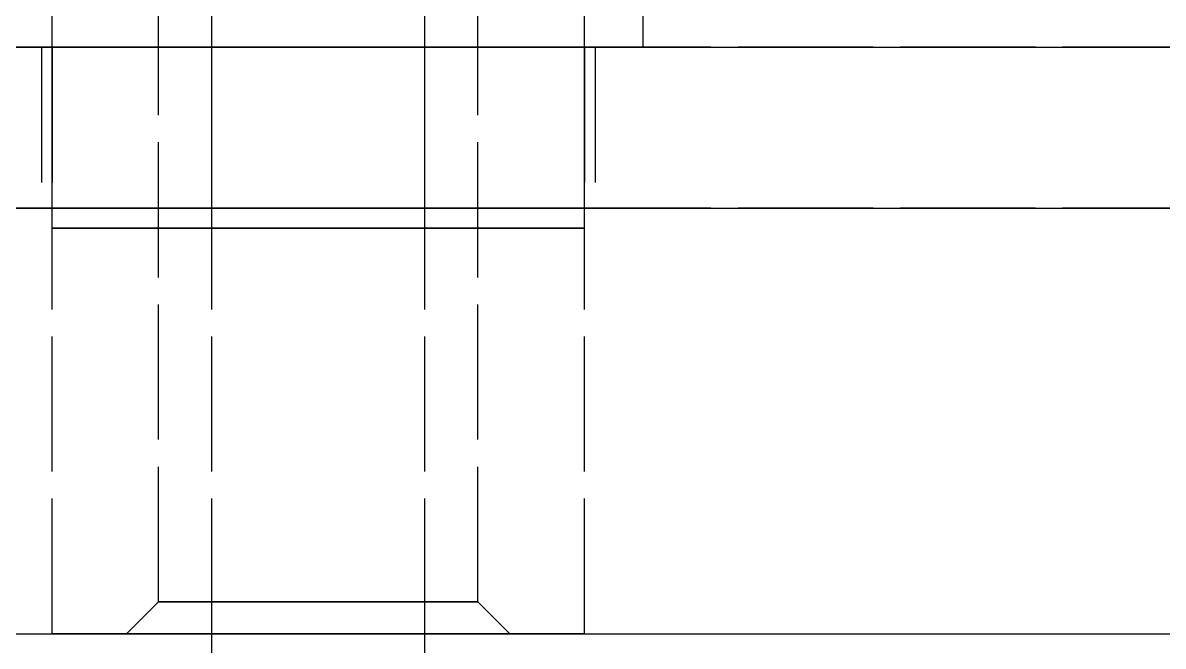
# Model space of a CAD drawing. Header units: millimetres. Extents: x -13 to 276, y -50 to 157.
# Drawn here: x 22.48 to 33.18, y 93.38 to 99.24 of the extents above; entities that cross this region are included whole.
import ezdxf

# ---------------------------------------------------------------- set-up
doc = ezdxf.new("R2010")
doc.units = ezdxf.units.MM
doc.linetypes.add('DASHED', pattern=[1.524, 1.27, -0.254])
doc.layers.add('HIDDEN', color=8, linetype='DASHED')
doc.layers.add('VISIBLE', color=7, linetype='CONTINUOUS')

msp = doc.modelspace()

# ---------------------------------------------------------------- linework, layer by layer
at = {"layer": 'HIDDEN'}
for points in [[(23.75, 93.8), (23.75, 150.51)], [(26.75, 93.8), (26.75, 150.51)], [(24.25, 93.5), (24.25, 103.81)], [(26.25, 93.5), (26.25, 103.81)], [(24.25, 97.31), (24.25, 99.61)], [(26.25, 97.31), (26.25, 99.61)], [(48.75, 99.01), (1.75, 99.01)], [(28.3, 99.01), (28.20317, 99.01), (28.10635, 99.01), (28.00952, 99.01), (27.9127, 99.01), (27.81587, 99.01), (27.71905, 99.01), (27.62222, 99.01), (27.5254, 99.01), (27.42857, 99.01), (27.33175, 99.01), (27.23492, 99.01), (27.1381, 99.01), (27.04127, 99.01), (26.94444, 99.01), (26.84762, 99.01), (26.75079, 99.01), (26.65397, 99.01), (26.55714, 99.01), (26.46032, 99.01), (26.36349, 99.01), (26.26667, 99.01), (26.16984, 99.01), (26.07302, 99.01), (25.97619, 99.01), (25.87937, 99.01), (25.78254, 99.01), (25.68571, 99.01), (25.58889, 99.01), (25.49206, 99.01), (25.39524, 99.01), (25.29841, 99.01), (25.20159, 99.01), (25.10476, 99.01), (25.00794, 99.01), (24.91111, 99.01), (24.81429, 99.01), (24.71746, 99.01), (24.62063, 99.01), (24.52381, 99.01), (24.42698, 99.01), (24.33016, 99.01), (24.23333, 99.01), (24.13651, 99.01), (24.03968, 99.01), (23.94286, 99.01), (23.84603, 99.01), (23.74921, 99.01), (23.65238, 99.01), (23.55556, 99.01), (23.45873, 99.01), (23.3619, 99.01), (23.26508, 99.01), (23.16825, 99.01), (23.07143, 99.01), (22.9746, 99.01), (22.87778, 99.01), (22.78095, 99.01), (22.68413, 99.01), (22.5873, 99.01), (22.49048, 99.01), (22.39365, 99.01)], [(22.39365, 99.01), (22.49048, 99.01), (22.5873, 99.01), (22.68413, 99.01), (22.78095, 99.01), (22.87778, 99.01), (22.9746, 99.01), (23.07143, 99.01), (23.16825, 99.01), (23.26508, 99.01), (23.3619, 99.01), (23.45873, 99.01), (23.55556, 99.01), (23.65238, 99.01), (23.74921, 99.01), (23.84603, 99.01), (23.94286, 99.01), (24.03968, 99.01), (24.13651, 99.01), (24.23333, 99.01), (24.33016, 99.01), (24.42698, 99.01), (24.52381, 99.01), (24.62063, 99.01), (24.71746, 99.01), (24.81429, 99.01), (24.91111, 99.01), (25.00794, 99.01), (25.10476, 99.01), (25.20159, 99.01), (25.29841, 99.01), (25.39524, 99.01), (25.49206, 99.01), (25.58889, 99.01), (25.68571, 99.01), (25.78254, 99.01), (25.87937, 99.01), (25.97619, 99.01), (26.07302, 99.01), (26.16984, 99.01), (26.26667, 99.01), (26.36349, 99.01), (26.46032, 99.01), (26.55714, 99.01), (26.65397, 99.01), (26.75079, 99.01), (26.84762, 99.01), (26.94444, 99.01), (27.04127, 99.01), (27.1381, 99.01), (27.23492, 99.01), (27.33175, 99.01), (27.42857, 99.01), (27.5254, 99.01), (27.62222, 99.01), (27.71905, 99.01), (27.81587, 99.01), (27.9127, 99.01), (28.00952, 99.01), (28.10635, 99.01), (28.20317, 99.01), (28.3, 99.01)], [(25.25, 99.01), (25.20873, 99.01), (25.16746, 99.01), (25.12619, 99.01), (25.08492, 99.01), (25.04365, 99.01), (25.00238, 99.01), (24.96111, 99.01), (24.91984, 99.01), (24.87857, 99.01), (24.8373, 99.01), (24.79603, 99.01), (24.75476, 99.01), (24.71349, 99.01), (24.67222, 99.01), (24.63095, 99.01), (24.58968, 99.01), (24.54841, 99.01), (24.50714, 99.01), (24.46587, 99.01), (24.4246, 99.01), (24.38333, 99.01), (24.34206, 99.01), (24.30079, 99.01), (24.25952, 99.01), (24.21825, 99.01), (24.17698, 99.01), (24.13571, 99.01), (24.09444, 99.01), (24.05317, 99.01), (24.0119, 99.01), (23.97063, 99.01), (23.92937, 99.01), (23.8881, 99.01), (23.84683, 99.01), (23.80556, 99.01), (23.76429, 99.01), (23.72302, 99.01), (23.68175, 99.01), (23.64048, 99.01), (23.59921, 99.01), (23.55794, 99.01), (23.51667, 99.01), (23.4754, 99.01), (23.43413, 99.01), (23.39286, 99.01), (23.35159, 99.01), (23.31032, 99.01), (23.26905, 99.01), (23.22778, 99.01), (23.18651, 99.01), (23.14524, 99.01), (23.10397, 99.01), (23.0627, 99.01), (23.02143, 99.01), (22.98016, 99.01), (22.93889, 99.01), (22.89762, 99.01), (22.85635, 99.01), (22.81508, 99.01), (22.77381, 99.01), (22.73254, 99.01), (22.69127, 99.01), (22.65, 99.01)], [(22.65, 99.01), (22.73254, 99.01), (22.81508, 99.01), (22.89762, 99.01), (22.98016, 99.01), (23.0627, 99.01), (23.14524, 99.01), (23.22778, 99.01), (23.31032, 99.01), (23.39286, 99.01), (23.4754, 99.01), (23.55794, 99.01), (23.64048, 99.01), (23.72302, 99.01), (23.80556, 99.01), (23.8881, 99.01), (23.97063, 99.01), (24.05317, 99.01), (24.13571, 99.01), (24.21825, 99.01), (24.30079, 99.01), (24.38333, 99.01), (24.46587, 99.01), (24.54841, 99.01), (24.63095, 99.01), (24.71349, 99.01), (24.79603, 99.01), (24.87857, 99.01), (24.96111, 99.01), (25.04365, 99.01), (25.12619, 99.01), (25.20873, 99.01), (25.29127, 99.01), (25.37381, 99.01), (25.45635, 99.01), (25.53889, 99.01), (25.62143, 99.01), (25.70397, 99.01), (25.78651, 99.01), (25.86905, 99.01), (25.95159, 99.01), (26.03413, 99.01), (26.11667, 99.01), (26.19921, 99.01), (26.28175, 99.01), (26.36429, 99.01), (26.44683, 99.01), (26.52937, 99.01), (26.6119, 99.01), (26.69444, 99.01), (26.77698, 99.01), (26.85952, 99.01), (26.94206, 99.01), (27.0246, 99.01), (27.10714, 99.01), (27.18968, 99.01), (27.27222, 99.01), (27.35476, 99.01), (27.4373, 99.01), (27.51984, 99.01), (27.60238, 99.01), (27.68492, 99.01), (27.76746, 99.01), (27.85, 99.01)], [(22.65, 99.01), (22.65, 97.5)], [(25.25, 99.01), (25.21032, 99.01), (25.17063, 99.01), (25.13095, 99.01), (25.09127, 99.01), (25.05159, 99.01), (25.0119, 99.01), (24.97222, 99.01), (24.93254, 99.01), (24.89286, 99.01), (24.85317, 99.01), (24.81349, 99.01), (24.77381, 99.01), (24.73413, 99.01), (24.69444, 99.01), (24.65476, 99.01), (24.61508, 99.01), (24.5754, 99.01), (24.53571, 99.01), (24.49603, 99.01), (24.45635, 99.01), (24.41667, 99.01), (24.37698, 99.01), (24.3373, 99.01), (24.29762, 99.01), (24.25794, 99.01), (24.21825, 99.01), (24.17857, 99.01), (24.13889, 99.01), (24.09921, 99.01), (24.05952, 99.01), (24.01984, 99.01), (23.98016, 99.01), (23.94048, 99.01), (23.90079, 99.01), (23.86111, 99.01), (23.82143, 99.01), (23.78175, 99.01), (23.74206, 99.01), (23.70238, 99.01), (23.6627, 99.01), (23.62302, 99.01), (23.58333, 99.01), (23.54365, 99.01), (23.50397, 99.01), (23.46429, 99.01), (23.4246, 99.01), (23.38492, 99.01), (23.34524, 99.01), (23.30556, 99.01), (23.26587, 99.01), (23.22619, 99.01), (23.18651, 99.01), (23.14683, 99.01), (23.10714, 99.01), (23.06746, 99.01), (23.02778, 99.01), (22.9881, 99.01), (22.94841, 99.01), (22.90873, 99.01), (22.86905, 99.01), (22.82937, 99.01), (22.78968, 99.01), (22.75, 99.01)], [(22.75, 99.01), (22.82937, 99.01), (22.90873, 99.01), (22.9881, 99.01), (23.06746, 99.01), (23.14683, 99.01), (23.22619, 99.01), (23.30556, 99.01), (23.38492, 99.01), (23.46429, 99.01), (23.54365, 99.01), (23.62302, 99.01), (23.70238, 99.01), (23.78175, 99.01), (23.86111, 99.01), (23.94048, 99.01), (24.01984, 99.01), (24.09921, 99.01), (24.17857, 99.01), (24.25794, 99.01), (24.3373, 99.01), (24.41667, 99.01), (24.49603, 99.01), (24.5754, 99.01), (24.65476, 99.01), (24.73413, 99.01), (24.81349, 99.01), (24.89286, 99.01), (24.97222, 99.01), (25.05159, 99.01), (25.13095, 99.01), (25.21032, 99.01), (25.28968, 99.01), (25.36905, 99.01), (25.44841, 99.01), (25.52778, 99.01), (25.60714, 99.01), (25.68651, 99.01), (25.76587, 99.01), (25.84524, 99.01), (25.9246, 99.01), (26.00397, 99.01), (26.08333, 99.01), (26.1627, 99.01), (26.24206, 99.01), (26.32143, 99.01), (26.40079, 99.01), (26.48016, 99.01), (26.55952, 99.01), (26.63889, 99.01), (26.71825, 99.01), (26.79762, 99.01), (26.87698, 99.01), (26.95635, 99.01), (27.03571, 99.01), (27.11508, 99.01), (27.19444, 99.01), (27.27381, 99.01), (27.35317, 99.01), (27.43254, 99.01), (27.5119, 99.01), (27.59127, 99.01), (27.67063, 99.01), (27.75, 99.01)], [(27.75, 99.01), (27.67063, 99.01), (27.59127, 99.01), (27.5119, 99.01), (27.43254, 99.01), (27.35317, 99.01), (27.27381, 99.01), (27.19444, 99.01), (27.11508, 99.01), (27.03571, 99.01), (26.95635, 99.01), (26.87698, 99.01), (26.79762, 99.01), (26.71825, 99.01), (26.63889, 99.01), (26.55952, 99.01), (26.48016, 99.01), (26.40079, 99.01), (26.32143, 99.01), (26.24206, 99.01), (26.1627, 99.01), (26.08333, 99.01), (26.00397, 99.01), (25.9246, 99.01), (25.84524, 99.01), (25.76587, 99.01), (25.68651, 99.01), (25.60714, 99.01), (25.52778, 99.01), (25.44841, 99.01), (25.36905, 99.01), (25.28968, 99.01), (25.21032, 99.01), (25.13095, 99.01), (25.05159, 99.01), (24.97222, 99.01), (24.89286, 99.01), (24.81349, 99.01), (24.73413, 99.01), (24.65476, 99.01), (24.5754, 99.01), (24.49603, 99.01), (24.41667, 99.01), (24.3373, 99.01), (24.25794, 99.01), (24.17857, 99.01), (24.09921, 99.01), (24.01984, 99.01), (23.94048, 99.01), (23.86111, 99.01), (23.78175, 99.01), (23.70238, 99.01), (23.62302, 99.01), (23.54365, 99.01), (23.46429, 99.01), (23.38492, 99.01), (23.30556, 99.01), (23.22619, 99.01), (23.14683, 99.01), (23.06746, 99.01), (22.9881, 99.01), (22.90873, 99.01), (22.82937, 99.01), (22.75, 99.01)], [(22.75, 99.01), (22.82937, 99.01), (22.90873, 99.01), (22.9881, 99.01), (23.06746, 99.01), (23.14683, 99.01), (23.22619, 99.01), (23.30556, 99.01), (23.38492, 99.01), (23.46429, 99.01), (23.54365, 99.01), (23.62302, 99.01), (23.70238, 99.01), (23.78175, 99.01), (23.86111, 99.01), (23.94048, 99.01), (24.01984, 99.01), (24.09921, 99.01), (24.17857, 99.01), (24.25794, 99.01), (24.3373, 99.01), (24.41667, 99.01), (24.49603, 99.01), (24.5754, 99.01), (24.65476, 99.01), (24.73413, 99.01), (24.81349, 99.01), (24.89286, 99.01), (24.97222, 99.01), (25.05159, 99.01), (25.13095, 99.01), (25.21032, 99.01), (25.28968, 99.01), (25.36905, 99.01), (25.44841, 99.01), (25.52778, 99.01), (25.60714, 99.01), (25.68651, 99.01), (25.76587, 99.01), (25.84524, 99.01), (25.9246, 99.01), (26.00397, 99.01), (26.08333, 99.01), (26.1627, 99.01), (26.24206, 99.01), (26.32143, 99.01), (26.40079, 99.01), (26.48016, 99.01), (26.55952, 99.01), (26.63889, 99.01), (26.71825, 99.01), (26.79762, 99.01), (26.87698, 99.01), (26.95635, 99.01), (27.03571, 99.01), (27.11508, 99.01), (27.19444, 99.01), (27.27381, 99.01), (27.35317, 99.01), (27.43254, 99.01), (27.5119, 99.01), (27.59127, 99.01), (27.67063, 99.01), (27.75, 99.01)], [(22.75, 99.01), (22.75, 97.5)], [(22.75, 93.5), (22.75, 99.01)], [(22.75, 97.31), (22.75, 99.01)], [(27.75, 99.01), (27.71032, 99.01), (27.67063, 99.01), (27.63095, 99.01), (27.59127, 99.01), (27.55159, 99.01), (27.5119, 99.01), (27.47222, 99.01), (27.43254, 99.01), (27.39286, 99.01), (27.35317, 99.01), (27.31349, 99.01), (27.27381, 99.01), (27.23413, 99.01), (27.19444, 99.01), (27.15476, 99.01), (27.11508, 99.01), (27.0754, 99.01), (27.03571, 99.01), (26.99603, 99.01), (26.95635, 99.01), (26.91667, 99.01), (26.87698, 99.01), (26.8373, 99.01), (26.79762, 99.01), (26.75794, 99.01), (26.71825, 99.01), (26.67857, 99.01), (26.63889, 99.01), (26.59921, 99.01), (26.55952, 99.01), (26.51984, 99.01), (26.48016, 99.01), (26.44048, 99.01), (26.40079, 99.01), (26.36111, 99.01), (26.32143, 99.01), (26.28175, 99.01), (26.24206, 99.01), (26.20238, 99.01), (26.1627, 99.01), (26.12302, 99.01), (26.08333, 99.01), (26.04365, 99.01), (26.00397, 99.01), (25.96429, 99.01), (25.9246, 99.01), (25.88492, 99.01), (25.84524, 99.01), (25.80556, 99.01), (25.76587, 99.01), (25.72619, 99.01), (25.68651, 99.01), (25.64683, 99.01), (25.60714, 99.01), (25.56746, 99.01), (25.52778, 99.01), (25.4881, 99.01), (25.44841, 99.01), (25.40873, 99.01), (25.36905, 99.01), (25.32937, 99.01), (25.28968, 99.01), (25.25, 99.01)], [(27.85, 99.01), (27.80873, 99.01), (27.76746, 99.01), (27.72619, 99.01), (27.68492, 99.01), (27.64365, 99.01), (27.60238, 99.01), (27.56111, 99.01), (27.51984, 99.01), (27.47857, 99.01), (27.4373, 99.01), (27.39603, 99.01), (27.35476, 99.01), (27.31349, 99.01), (27.27222, 99.01), (27.23095, 99.01), (27.18968, 99.01), (27.14841, 99.01), (27.10714, 99.01), (27.06587, 99.01), (27.0246, 99.01), (26.98333, 99.01), (26.94206, 99.01), (26.90079, 99.01), (26.85952, 99.01), (26.81825, 99.01), (26.77698, 99.01), (26.73571, 99.01), (26.69444, 99.01), (26.65317, 99.01), (26.6119, 99.01), (26.57063, 99.01), (26.52937, 99.01), (26.4881, 99.01), (26.44683, 99.01), (26.40556, 99.01), (26.36429, 99.01), (26.32302, 99.01), (26.28175, 99.01), (26.24048, 99.01), (26.19921, 99.01), (26.15794, 99.01), (26.11667, 99.01), (26.0754, 99.01), (26.03413, 99.01), (25.99286, 99.01), (25.95159, 99.01), (25.91032, 99.01), (25.86905, 99.01), (25.82778, 99.01), (25.78651, 99.01), (25.74524, 99.01), (25.70397, 99.01), (25.6627, 99.01), (25.62143, 99.01), (25.58016, 99.01), (25.53889, 99.01), (25.49762, 99.01), (25.45635, 99.01), (25.41508, 99.01), (25.37381, 99.01), (25.33254, 99.01), (25.29127, 99.01), (25.25, 99.01)], [(27.75, 93.5), (27.75, 99.01)], [(27.75, 97.31), (27.75, 99.01)], [(27.75, 99.01), (27.75, 97.5)], [(27.85, 99.01), (27.85, 97.5)], [(48.75, 97.5), (1.75, 97.5)], [(16.5, 97.5), (34, 97.5)], [(16.5, 97.5), (34, 97.5)], [(25.25, 97.5), (25.20873, 97.5), (25.16746, 97.5), (25.12619, 97.5), (25.08492, 97.5), (25.04365, 97.5), (25.00238, 97.5), (24.96111, 97.5), (24.91984, 97.5), (24.87857, 97.5), (24.8373, 97.5), (24.79603, 97.5), (24.75476, 97.5), (24.71349, 97.5), (24.67222, 97.5), (24.63095, 97.5), (24.58968, 97.5), (24.54841, 97.5), (24.50714, 97.5), (24.46587, 97.5), (24.4246, 97.5), (24.38333, 97.5), (24.34206, 97.5), (24.30079, 97.5), (24.25952, 97.5), (24.21825, 97.5), (24.17698, 97.5), (24.13571, 97.5), (24.09444, 97.5), (24.05317, 97.5), (24.0119, 97.5), (23.97063, 97.5), (23.92937, 97.5), (23.8881, 97.5), (23.84683, 97.5), (23.80556, 97.5), (23.76429, 97.5), (23.72302, 97.5), (23.68175, 97.5), (23.64048, 97.5), (23.59921, 97.5), (23.55794, 97.5), (23.51667, 97.5), (23.4754, 97.5), (23.43413, 97.5), (23.39286, 97.5), (23.35159, 97.5), (23.31032, 97.5), (23.26905, 97.5), (23.22778, 97.5), (23.18651, 97.5), (23.14524, 97.5), (23.10397, 97.5), (23.0627, 97.5), (23.02143, 97.5), (22.98016, 97.5), (22.93889, 97.5), (22.89762, 97.5), (22.85635, 97.5), (22.81508, 97.5), (22.77381, 97.5), (22.73254, 97.5), (22.69127, 97.5), (22.65, 97.5)], [(22.65, 97.5), (22.73254, 97.5), (22.81508, 97.5), (22.89762, 97.5), (22.98016, 97.5), (23.0627, 97.5), (23.14524, 97.5), (23.22778, 97.5), (23.31032, 97.5), (23.39286, 97.5), (23.4754, 97.5), (23.55794, 97.5), (23.64048, 97.5), (23.72302, 97.5), (23.80556, 97.5), (23.8881, 97.5), (23.97063, 97.5), (24.05317, 97.5), (24.13571, 97.5), (24.21825, 97.5), (24.30079, 97.5), (24.38333, 97.5), (24.46587, 97.5), (24.54841, 97.5), (24.63095, 97.5), (24.71349, 97.5), (24.79603, 97.5), (24.87857, 97.5), (24.96111, 97.5), (25.04365, 97.5), (25.12619, 97.5), (25.20873, 97.5), (25.29127, 97.5), (25.37381, 97.5), (25.45635, 97.5), (25.53889, 97.5), (25.62143, 97.5), (25.70397, 97.5), (25.78651, 97.5), (25.86905, 97.5), (25.95159, 97.5), (26.03413, 97.5), (26.11667, 97.5), (26.19921, 97.5), (26.28175, 97.5), (26.36429, 97.5), (26.44683, 97.5), (26.52937, 97.5), (26.6119, 97.5), (26.69444, 97.5), (26.77698, 97.5), (26.85952, 97.5), (26.94206, 97.5), (27.0246, 97.5), (27.10714, 97.5), (27.18968, 97.5), (27.27222, 97.5), (27.35476, 97.5), (27.4373, 97.5), (27.51984, 97.5), (27.60238, 97.5), (27.68492, 97.5), (27.76746, 97.5), (27.85, 97.5)], [(25.25, 97.5), (25.21032, 97.5), (25.17063, 97.5), (25.13095, 97.5), (25.09127, 97.5), (25.05159, 97.5), (25.0119, 97.5), (24.97222, 97.5), (24.93254, 97.5), (24.89286, 97.5), (24.85317, 97.5), (24.81349, 97.5), (24.77381, 97.5), (24.73413, 97.5), (24.69444, 97.5), (24.65476, 97.5), (24.61508, 97.5), (24.5754, 97.5), (24.53571, 97.5), (24.49603, 97.5), (24.45635, 97.5), (24.41667, 97.5), (24.37698, 97.5), (24.3373, 97.5), (24.29762, 97.5), (24.25794, 97.5), (24.21825, 97.5), (24.17857, 97.5), (24.13889, 97.5), (24.09921, 97.5), (24.05952, 97.5), (24.01984, 97.5), (23.98016, 97.5), (23.94048, 97.5), (23.90079, 97.5), (23.86111, 97.5), (23.82143, 97.5), (23.78175, 97.5), (23.74206, 97.5), (23.70238, 97.5), (23.6627, 97.5), (23.62302, 97.5), (23.58333, 97.5), (23.54365, 97.5), (23.50397, 97.5), (23.46429, 97.5), (23.4246, 97.5), (23.38492, 97.5), (23.34524, 97.5), (23.30556, 97.5), (23.26587, 97.5), (23.22619, 97.5), (23.18651, 97.5), (23.14683, 97.5), (23.10714, 97.5), (23.06746, 97.5), (23.02778, 97.5), (22.9881, 97.5), (22.94841, 97.5), (22.90873, 97.5), (22.86905, 97.5), (22.82937, 97.5), (22.78968, 97.5), (22.75, 97.5)], [(22.75, 97.5), (22.82937, 97.5), (22.90873, 97.5), (22.9881, 97.5), (23.06746, 97.5), (23.14683, 97.5), (23.22619, 97.5), (23.30556, 97.5), (23.38492, 97.5), (23.46429, 97.5), (23.54365, 97.5), (23.62302, 97.5), (23.70238, 97.5), (23.78175, 97.5), (23.86111, 97.5), (23.94048, 97.5), (24.01984, 97.5), (24.09921, 97.5), (24.17857, 97.5), (24.25794, 97.5), (24.3373, 97.5), (24.41667, 97.5), (24.49603, 97.5), (24.5754, 97.5), (24.65476, 97.5), (24.73413, 97.5), (24.81349, 97.5), (24.89286, 97.5), (24.97222, 97.5), (25.05159, 97.5), (25.13095, 97.5), (25.21032, 97.5), (25.28968, 97.5), (25.36905, 97.5), (25.44841, 97.5), (25.52778, 97.5), (25.60714, 97.5), (25.68651, 97.5), (25.76587, 97.5), (25.84524, 97.5), (25.9246, 97.5), (26.00397, 97.5), (26.08333, 97.5), (26.1627, 97.5), (26.24206, 97.5), (26.32143, 97.5), (26.40079, 97.5), (26.48016, 97.5), (26.55952, 97.5), (26.63889, 97.5), (26.71825, 97.5), (26.79762, 97.5), (26.87698, 97.5), (26.95635, 97.5), (27.03571, 97.5), (27.11508, 97.5), (27.19444, 97.5), (27.27381, 97.5), (27.35317, 97.5), (27.43254, 97.5), (27.5119, 97.5), (27.59127, 97.5), (27.67063, 97.5), (27.75, 97.5)], [(27.75, 97.5), (27.67063, 97.5), (27.59127, 97.5), (27.5119, 97.5), (27.43254, 97.5), (27.35317, 97.5), (27.27381, 97.5), (27.19444, 97.5), (27.11508, 97.5), (27.03571, 97.5), (26.95635, 97.5), (26.87698, 97.5), (26.79762, 97.5), (26.71825, 97.5), (26.63889, 97.5), (26.55952, 97.5), (26.48016, 97.5), (26.40079, 97.5), (26.32143, 97.5), (26.24206, 97.5), (26.1627, 97.5), (26.08333, 97.5), (26.00397, 97.5), (25.9246, 97.5), (25.84524, 97.5), (25.76587, 97.5), (25.68651, 97.5), (25.60714, 97.5), (25.52778, 97.5), (25.44841, 97.5), (25.36905, 97.5), (25.28968, 97.5), (25.21032, 97.5), (25.13095, 97.5), (25.05159, 97.5), (24.97222, 97.5), (24.89286, 97.5), (24.81349, 97.5), (24.73413, 97.5), (24.65476, 97.5), (24.5754, 97.5), (24.49603, 97.5), (24.41667, 97.5), (24.3373, 97.5), (24.25794, 97.5), (24.17857, 97.5), (24.09921, 97.5), (24.01984, 97.5), (23.94048, 97.5), (23.86111, 97.5), (23.78175, 97.5), (23.70238, 97.5), (23.62302, 97.5), (23.54365, 97.5), (23.46429, 97.5), (23.38492, 97.5), (23.30556, 97.5), (23.22619, 97.5), (23.14683, 97.5), (23.06746, 97.5), (22.9881, 97.5), (22.90873, 97.5), (22.82937, 97.5), (22.75, 97.5)], [(22.75, 97.5), (22.82937, 97.5), (22.90873, 97.5), (22.9881, 97.5), (23.06746, 97.5), (23.14683, 97.5), (23.22619, 97.5), (23.30556, 97.5), (23.38492, 97.5), (23.46429, 97.5), (23.54365, 97.5), (23.62302, 97.5), (23.70238, 97.5), (23.78175, 97.5), (23.86111, 97.5), (23.94048, 97.5), (24.01984, 97.5), (24.09921, 97.5), (24.17857, 97.5), (24.25794, 97.5), (24.3373, 97.5), (24.41667, 97.5), (24.49603, 97.5), (24.5754, 97.5), (24.65476, 97.5), (24.73413, 97.5), (24.81349, 97.5), (24.89286, 97.5), (24.97222, 97.5), (25.05159, 97.5), (25.13095, 97.5), (25.21032, 97.5), (25.28968, 97.5), (25.36905, 97.5), (25.44841, 97.5), (25.52778, 97.5), (25.60714, 97.5), (25.68651, 97.5), (25.76587, 97.5), (25.84524, 97.5), (25.9246, 97.5), (26.00397, 97.5), (26.08333, 97.5), (26.1627, 97.5), (26.24206, 97.5), (26.32143, 97.5), (26.40079, 97.5), (26.48016, 97.5), (26.55952, 97.5), (26.63889, 97.5), (26.71825, 97.5), (26.79762, 97.5), (26.87698, 97.5), (26.95635, 97.5), (27.03571, 97.5), (27.11508, 97.5), (27.19444, 97.5), (27.27381, 97.5), (27.35317, 97.5), (27.43254, 97.5), (27.5119, 97.5), (27.59127, 97.5), (27.67063, 97.5), (27.75, 97.5)], [(22.75, 93.5), (22.75, 97.5)], [(27.75, 97.5), (27.71032, 97.5), (27.67063, 97.5), (27.63095, 97.5), (27.59127, 97.5), (27.55159, 97.5), (27.5119, 97.5), (27.47222, 97.5), (27.43254, 97.5), (27.39286, 97.5), (27.35317, 97.5), (27.31349, 97.5), (27.27381, 97.5), (27.23413, 97.5), (27.19444, 97.5), (27.15476, 97.5), (27.11508, 97.5), (27.0754, 97.5), (27.03571, 97.5), (26.99603, 97.5), (26.95635, 97.5), (26.91667, 97.5), (26.87698, 97.5), (26.8373, 97.5), (26.79762, 97.5), (26.75794, 97.5), (26.71825, 97.5), (26.67857, 97.5), (26.63889, 97.5), (26.59921, 97.5), (26.55952, 97.5), (26.51984, 97.5), (26.48016, 97.5), (26.44048, 97.5), (26.40079, 97.5), (26.36111, 97.5), (26.32143, 97.5), (26.28175, 97.5), (26.24206, 97.5), (26.20238, 97.5), (26.1627, 97.5), (26.12302, 97.5), (26.08333, 97.5), (26.04365, 97.5), (26.00397, 97.5), (25.96429, 97.5), (25.9246, 97.5), (25.88492, 97.5), (25.84524, 97.5), (25.80556, 97.5), (25.76587, 97.5), (25.72619, 97.5), (25.68651, 97.5), (25.64683, 97.5), (25.60714, 97.5), (25.56746, 97.5), (25.52778, 97.5), (25.4881, 97.5), (25.44841, 97.5), (25.40873, 97.5), (25.36905, 97.5), (25.32937, 97.5), (25.28968, 97.5), (25.25, 97.5)], [(27.85, 97.5), (27.80873, 97.5), (27.76746, 97.5), (27.72619, 97.5), (27.68492, 97.5), (27.64365, 97.5), (27.60238, 97.5), (27.56111, 97.5), (27.51984, 97.5), (27.47857, 97.5), (27.4373, 97.5), (27.39603, 97.5), (27.35476, 97.5), (27.31349, 97.5), (27.27222, 97.5), (27.23095, 97.5), (27.18968, 97.5), (27.14841, 97.5), (27.10714, 97.5), (27.06587, 97.5), (27.0246, 97.5), (26.98333, 97.5), (26.94206, 97.5), (26.90079, 97.5), (26.85952, 97.5), (26.81825, 97.5), (26.77698, 97.5), (26.73571, 97.5), (26.69444, 97.5), (26.65317, 97.5), (26.6119, 97.5), (26.57063, 97.5), (26.52937, 97.5), (26.4881, 97.5), (26.44683, 97.5), (26.40556, 97.5), (26.36429, 97.5), (26.32302, 97.5), (26.28175, 97.5), (26.24048, 97.5), (26.19921, 97.5), (26.15794, 97.5), (26.11667, 97.5), (26.0754, 97.5), (26.03413, 97.5), (25.99286, 97.5), (25.95159, 97.5), (25.91032, 97.5), (25.86905, 97.5), (25.82778, 97.5), (25.78651, 97.5), (25.74524, 97.5), (25.70397, 97.5), (25.6627, 97.5), (25.62143, 97.5), (25.58016, 97.5), (25.53889, 97.5), (25.49762, 97.5), (25.45635, 97.5), (25.41508, 97.5), (25.37381, 97.5), (25.33254, 97.5), (25.29127, 97.5), (25.25, 97.5)], [(27.75, 93.5), (27.75, 97.5)], [(27.75, 97.31), (27.67063, 97.31), (27.59127, 97.31), (27.5119, 97.31), (27.43254, 97.31), (27.35317, 97.31), (27.27381, 97.31), (27.19444, 97.31), (27.11508, 97.31), (27.03571, 97.31), (26.95635, 97.31), (26.87698, 97.31), (26.79762, 97.31), (26.71825, 97.31), (26.63889, 97.31), (26.55952, 97.31), (26.48016, 97.31), (26.40079, 97.31), (26.32143, 97.31), (26.24206, 97.31), (26.1627, 97.31), (26.08333, 97.31), (26.00397, 97.31), (25.9246, 97.31), (25.84524, 97.31), (25.76587, 97.31), (25.68651, 97.31), (25.60714, 97.31), (25.52778, 97.31), (25.44841, 97.31), (25.36905, 97.31), (25.28968, 97.31), (25.21032, 97.31), (25.13095, 97.31), (25.05159, 97.31), (24.97222, 97.31), (24.89286, 97.31), (24.81349, 97.31), (24.73413, 97.31), (24.65476, 97.31), (24.5754, 97.31), (24.49603, 97.31), (24.41667, 97.31), (24.3373, 97.31), (24.25794, 97.31), (24.17857, 97.31), (24.09921, 97.31), (24.01984, 97.31), (23.94048, 97.31), (23.86111, 97.31), (23.78175, 97.31), (23.70238, 97.31), (23.62302, 97.31), (23.54365, 97.31), (23.46429, 97.31), (23.38492, 97.31), (23.30556, 97.31), (23.22619, 97.31), (23.14683, 97.31), (23.06746, 97.31), (22.9881, 97.31), (22.90873, 97.31), (22.82937, 97.31), (22.75, 97.31)], [(22.75, 97.31), (22.82937, 97.31), (22.90873, 97.31), (22.9881, 97.31), (23.06746, 97.31), (23.14683, 97.31), (23.22619, 97.31), (23.30556, 97.31), (23.38492, 97.31), (23.46429, 97.31), (23.54365, 97.31), (23.62302, 97.31), (23.70238, 97.31), (23.78175, 97.31), (23.86111, 97.31), (23.94048, 97.31), (24.01984, 97.31), (24.09921, 97.31), (24.17857, 97.31), (24.25794, 97.31), (24.3373, 97.31), (24.41667, 97.31), (24.49603, 97.31), (24.5754, 97.31), (24.65476, 97.31), (24.73413, 97.31), (24.81349, 97.31), (24.89286, 97.31), (24.97222, 97.31), (25.05159, 97.31), (25.13095, 97.31), (25.21032, 97.31), (25.28968, 97.31), (25.36905, 97.31), (25.44841, 97.31), (25.52778, 97.31), (25.60714, 97.31), (25.68651, 97.31), (25.76587, 97.31), (25.84524, 97.31), (25.9246, 97.31), (26.00397, 97.31), (26.08333, 97.31), (26.1627, 97.31), (26.24206, 97.31), (26.32143, 97.31), (26.40079, 97.31), (26.48016, 97.31), (26.55952, 97.31), (26.63889, 97.31), (26.71825, 97.31), (26.79762, 97.31), (26.87698, 97.31), (26.95635, 97.31), (27.03571, 97.31), (27.11508, 97.31), (27.19444, 97.31), (27.27381, 97.31), (27.35317, 97.31), (27.43254, 97.31), (27.5119, 97.31), (27.59127, 97.31), (27.67063, 97.31), (27.75, 97.31)], [(26.25, 97.31), (26.21825, 97.31), (26.18651, 97.31), (26.15476, 97.31), (26.12302, 97.31), (26.09127, 97.31), (26.05952, 97.31), (26.02778, 97.31), (25.99603, 97.31), (25.96429, 97.31), (25.93254, 97.31), (25.90079, 97.31), (25.86905, 97.31), (25.8373, 97.31), (25.80556, 97.31), (25.77381, 97.31), (25.74206, 97.31), (25.71032, 97.31), (25.67857, 97.31), (25.64683, 97.31), (25.61508, 97.31), (25.58333, 97.31), (25.55159, 97.31), (25.51984, 97.31), (25.4881, 97.31), (25.45635, 97.31), (25.4246, 97.31), (25.39286, 97.31), (25.36111, 97.31), (25.32937, 97.31), (25.29762, 97.31), (25.26587, 97.31), (25.23413, 97.31), (25.20238, 97.31), (25.17063, 97.31), (25.13889, 97.31), (25.10714, 97.31), (25.0754, 97.31), (25.04365, 97.31), (25.0119, 97.31), (24.98016, 97.31), (24.94841, 97.31), (24.91667, 97.31), (24.88492, 97.31), (24.85317, 97.31), (24.82143, 97.31), (24.78968, 97.31), (24.75794, 97.31), (24.72619, 97.31), (24.69444, 97.31), (24.6627, 97.31), (24.63095, 97.31), (24.59921, 97.31), (24.56746, 97.31), (24.53571, 97.31), (24.50397, 97.31), (24.47222, 97.31), (24.44048, 97.31), (24.40873, 97.31), (24.37698, 97.31), (24.34524, 97.31), (24.31349, 97.31), (24.28175, 97.31), (24.25, 97.31)], [(24.25, 97.31), (24.28175, 97.31), (24.31349, 97.31), (24.34524, 97.31), (24.37698, 97.31), (24.40873, 97.31), (24.44048, 97.31), (24.47222, 97.31), (24.50397, 97.31), (24.53571, 97.31), (24.56746, 97.31), (24.59921, 97.31), (24.63095, 97.31), (24.6627, 97.31), (24.69444, 97.31), (24.72619, 97.31), (24.75794, 97.31), (24.78968, 97.31), (24.82143, 97.31), (24.85317, 97.31), (24.88492, 97.31), (24.91667, 97.31), (24.94841, 97.31), (24.98016, 97.31), (25.0119, 97.31), (25.04365, 97.31), (25.0754, 97.31), (25.10714, 97.31), (25.13889, 97.31), (25.17063, 97.31), (25.20238, 97.31), (25.23413, 97.31), (25.26587, 97.31), (25.29762, 97.31), (25.32937, 97.31), (25.36111, 97.31), (25.39286, 97.31), (25.4246, 97.31), (25.45635, 97.31), (25.4881, 97.31), (25.51984, 97.31), (25.55159, 97.31), (25.58333, 97.31), (25.61508, 97.31), (25.64683, 97.31), (25.67857, 97.31), (25.71032, 97.31), (25.74206, 97.31), (25.77381, 97.31), (25.80556, 97.31), (25.8373, 97.31), (25.86905, 97.31), (25.90079, 97.31), (25.93254, 97.31), (25.96429, 97.31), (25.99603, 97.31), (26.02778, 97.31), (26.05952, 97.31), (26.09127, 97.31), (26.12302, 97.31), (26.15476, 97.31), (26.18651, 97.31), (26.21825, 97.31), (26.25, 97.31)], [(23.75, 93.8), (23.45, 93.5)], [(26.75, 93.8), (26.70238, 93.8), (26.65476, 93.8), (26.60714, 93.8), (26.55952, 93.8), (26.5119, 93.8), (26.46429, 93.8), (26.41667, 93.8), (26.36905, 93.8), (26.32143, 93.8), (26.27381, 93.8), (26.22619, 93.8), (26.17857, 93.8), (26.13095, 93.8), (26.08333, 93.8), (26.03571, 93.8), (25.9881, 93.8), (25.94048, 93.8), (25.89286, 93.8), (25.84524, 93.8), (25.79762, 93.8), (25.75, 93.8), (25.70238, 93.8), (25.65476, 93.8), (25.60714, 93.8), (25.55952, 93.8), (25.5119, 93.8), (25.46429, 93.8), (25.41667, 93.8), (25.36905, 93.8), (25.32143, 93.8), (25.27381, 93.8), (25.22619, 93.8), (25.17857, 93.8), (25.13095, 93.8), (25.08333, 93.8), (25.03571, 93.8), (24.9881, 93.8), (24.94048, 93.8), (24.89286, 93.8), (24.84524, 93.8), (24.79762, 93.8), (24.75, 93.8), (24.70238, 93.8), (24.65476, 93.8), (24.60714, 93.8), (24.55952, 93.8), (24.5119, 93.8), (24.46429, 93.8), (24.41667, 93.8), (24.36905, 93.8), (24.32143, 93.8), (24.27381, 93.8), (24.22619, 93.8), (24.17857, 93.8), (24.13095, 93.8), (24.08333, 93.8), (24.03571, 93.8), (23.9881, 93.8), (23.94048, 93.8), (23.89286, 93.8), (23.84524, 93.8), (23.79762, 93.8), (23.75, 93.8)], [(23.75, 93.8), (23.79762, 93.8), (23.84524, 93.8), (23.89286, 93.8), (23.94048, 93.8), (23.9881, 93.8), (24.03571, 93.8), (24.08333, 93.8), (24.13095, 93.8), (24.17857, 93.8), (24.22619, 93.8), (24.27381, 93.8), (24.32143, 93.8), (24.36905, 93.8), (24.41667, 93.8), (24.46429, 93.8), (24.5119, 93.8), (24.55952, 93.8), (24.60714, 93.8), (24.65476, 93.8), (24.70238, 93.8), (24.75, 93.8), (24.79762, 93.8), (24.84524, 93.8), (24.89286, 93.8), (24.94048, 93.8), (24.9881, 93.8), (25.03571, 93.8), (25.08333, 93.8), (25.13095, 93.8), (25.17857, 93.8), (25.22619, 93.8), (25.27381, 93.8), (25.32143, 93.8), (25.36905, 93.8), (25.41667, 93.8), (25.46429, 93.8), (25.5119, 93.8), (25.55952, 93.8), (25.60714, 93.8), (25.65476, 93.8), (25.70238, 93.8), (25.75, 93.8), (25.79762, 93.8), (25.84524, 93.8), (25.89286, 93.8), (25.94048, 93.8), (25.9881, 93.8), (26.03571, 93.8), (26.08333, 93.8), (26.13095, 93.8), (26.17857, 93.8), (26.22619, 93.8), (26.27381, 93.8), (26.32143, 93.8), (26.36905, 93.8), (26.41667, 93.8), (26.46429, 93.8), (26.5119, 93.8), (26.55952, 93.8), (26.60714, 93.8), (26.65476, 93.8), (26.70238, 93.8), (26.75, 93.8)], [(27.05, 93.5), (26.75, 93.8)], [(16.5, 93.5), (34, 93.5)], [(27.75, 93.5), (27.67063, 93.5), (27.59127, 93.5), (27.5119, 93.5), (27.43254, 93.5), (27.35317, 93.5), (27.27381, 93.5), (27.19444, 93.5), (27.11508, 93.5), (27.03571, 93.5), (26.95635, 93.5), (26.87698, 93.5), (26.79762, 93.5), (26.71825, 93.5), (26.63889, 93.5), (26.55952, 93.5), (26.48016, 93.5), (26.40079, 93.5), (26.32143, 93.5), (26.24206, 93.5), (26.1627, 93.5), (26.08333, 93.5), (26.00397, 93.5), (25.9246, 93.5), (25.84524, 93.5), (25.76587, 93.5), (25.68651, 93.5), (25.60714, 93.5), (25.52778, 93.5), (25.44841, 93.5), (25.36905, 93.5), (25.28968, 93.5), (25.21032, 93.5), (25.13095, 93.5), (25.05159, 93.5), (24.97222, 93.5), (24.89286, 93.5), (24.81349, 93.5), (24.73413, 93.5), (24.65476, 93.5), (24.5754, 93.5), (24.49603, 93.5), (24.41667, 93.5), (24.3373, 93.5), (24.25794, 93.5), (24.17857, 93.5), (24.09921, 93.5), (24.01984, 93.5), (23.94048, 93.5), (23.86111, 93.5), (23.78175, 93.5), (23.70238, 93.5), (23.62302, 93.5), (23.54365, 93.5), (23.46429, 93.5), (23.38492, 93.5), (23.30556, 93.5), (23.22619, 93.5), (23.14683, 93.5), (23.06746, 93.5), (22.9881, 93.5), (22.90873, 93.5), (22.82937, 93.5), (22.75, 93.5)], [(22.75, 93.5), (22.82937, 93.5), (22.90873, 93.5), (22.9881, 93.5), (23.06746, 93.5), (23.14683, 93.5), (23.22619, 93.5), (23.30556, 93.5), (23.38492, 93.5), (23.46429, 93.5), (23.54365, 93.5), (23.62302, 93.5), (23.70238, 93.5), (23.78175, 93.5), (23.86111, 93.5), (23.94048, 93.5), (24.01984, 93.5), (24.09921, 93.5), (24.17857, 93.5), (24.25794, 93.5), (24.3373, 93.5), (24.41667, 93.5), (24.49603, 93.5), (24.5754, 93.5), (24.65476, 93.5), (24.73413, 93.5), (24.81349, 93.5), (24.89286, 93.5), (24.97222, 93.5), (25.05159, 93.5), (25.13095, 93.5), (25.21032, 93.5), (25.28968, 93.5), (25.36905, 93.5), (25.44841, 93.5), (25.52778, 93.5), (25.60714, 93.5), (25.68651, 93.5), (25.76587, 93.5), (25.84524, 93.5), (25.9246, 93.5), (26.00397, 93.5), (26.08333, 93.5), (26.1627, 93.5), (26.24206, 93.5), (26.32143, 93.5), (26.40079, 93.5), (26.48016, 93.5), (26.55952, 93.5), (26.63889, 93.5), (26.71825, 93.5), (26.79762, 93.5), (26.87698, 93.5), (26.95635, 93.5), (27.03571, 93.5), (27.11508, 93.5), (27.19444, 93.5), (27.27381, 93.5), (27.35317, 93.5), (27.43254, 93.5), (27.5119, 93.5), (27.59127, 93.5), (27.67063, 93.5), (27.75, 93.5)], [(27.75, 93.5), (27.67063, 93.5), (27.59127, 93.5), (27.5119, 93.5), (27.43254, 93.5), (27.35317, 93.5), (27.27381, 93.5), (27.19444, 93.5), (27.11508, 93.5), (27.03571, 93.5), (26.95635, 93.5), (26.87698, 93.5), (26.79762, 93.5), (26.71825, 93.5), (26.63889, 93.5), (26.55952, 93.5), (26.48016, 93.5), (26.40079, 93.5), (26.32143, 93.5), (26.24206, 93.5), (26.1627, 93.5), (26.08333, 93.5), (26.00397, 93.5), (25.9246, 93.5), (25.84524, 93.5), (25.76587, 93.5), (25.68651, 93.5), (25.60714, 93.5), (25.52778, 93.5), (25.44841, 93.5), (25.36905, 93.5), (25.28968, 93.5), (25.21032, 93.5), (25.13095, 93.5), (25.05159, 93.5), (24.97222, 93.5), (24.89286, 93.5), (24.81349, 93.5), (24.73413, 93.5), (24.65476, 93.5), (24.5754, 93.5), (24.49603, 93.5), (24.41667, 93.5), (24.3373, 93.5), (24.25794, 93.5), (24.17857, 93.5), (24.09921, 93.5), (24.01984, 93.5), (23.94048, 93.5), (23.86111, 93.5), (23.78175, 93.5), (23.70238, 93.5), (23.62302, 93.5), (23.54365, 93.5), (23.46429, 93.5), (23.38492, 93.5), (23.30556, 93.5), (23.22619, 93.5), (23.14683, 93.5), (23.06746, 93.5), (22.9881, 93.5), (22.90873, 93.5), (22.82937, 93.5), (22.75, 93.5)], [(22.75, 93.5), (22.82937, 93.5), (22.90873, 93.5), (22.9881, 93.5), (23.06746, 93.5), (23.14683, 93.5), (23.22619, 93.5), (23.30556, 93.5), (23.38492, 93.5), (23.46429, 93.5), (23.54365, 93.5), (23.62302, 93.5), (23.70238, 93.5), (23.78175, 93.5), (23.86111, 93.5), (23.94048, 93.5), (24.01984, 93.5), (24.09921, 93.5), (24.17857, 93.5), (24.25794, 93.5), (24.3373, 93.5), (24.41667, 93.5), (24.49603, 93.5), (24.5754, 93.5), (24.65476, 93.5), (24.73413, 93.5), (24.81349, 93.5), (24.89286, 93.5), (24.97222, 93.5), (25.05159, 93.5), (25.13095, 93.5), (25.21032, 93.5), (25.28968, 93.5), (25.36905, 93.5), (25.44841, 93.5), (25.52778, 93.5), (25.60714, 93.5), (25.68651, 93.5), (25.76587, 93.5), (25.84524, 93.5), (25.9246, 93.5), (26.00397, 93.5), (26.08333, 93.5), (26.1627, 93.5), (26.24206, 93.5), (26.32143, 93.5), (26.40079, 93.5), (26.48016, 93.5), (26.55952, 93.5), (26.63889, 93.5), (26.71825, 93.5), (26.79762, 93.5), (26.87698, 93.5), (26.95635, 93.5), (27.03571, 93.5), (27.11508, 93.5), (27.19444, 93.5), (27.27381, 93.5), (27.35317, 93.5), (27.43254, 93.5), (27.5119, 93.5), (27.59127, 93.5), (27.67063, 93.5), (27.75, 93.5)], [(27.05, 93.5), (26.99286, 93.5), (26.93571, 93.5), (26.87857, 93.5), (26.82143, 93.5), (26.76429, 93.5), (26.70714, 93.5), (26.65, 93.5), (26.59286, 93.5), (26.53571, 93.5), (26.47857, 93.5), (26.42143, 93.5), (26.36429, 93.5), (26.30714, 93.5), (26.25, 93.5), (26.19286, 93.5), (26.13571, 93.5), (26.07857, 93.5), (26.02143, 93.5), (25.96429, 93.5), (25.90714, 93.5), (25.85, 93.5), (25.79286, 93.5), (25.73571, 93.5), (25.67857, 93.5), (25.62143, 93.5), (25.56429, 93.5), (25.50714, 93.5), (25.45, 93.5), (25.39286, 93.5), (25.33571, 93.5), (25.27857, 93.5), (25.22143, 93.5), (25.16429, 93.5), (25.10714, 93.5), (25.05, 93.5), (24.99286, 93.5), (24.93571, 93.5), (24.87857, 93.5), (24.82143, 93.5), (24.76429, 93.5), (24.70714, 93.5), (24.65, 93.5), (24.59286, 93.5), (24.53571, 93.5), (24.47857, 93.5), (24.42143, 93.5), (24.36429, 93.5), (24.30714, 93.5), (24.25, 93.5), (24.19286, 93.5), (24.13571, 93.5), (24.07857, 93.5), (24.02143, 93.5), (23.96429, 93.5), (23.90714, 93.5), (23.85, 93.5), (23.79286, 93.5), (23.73571, 93.5), (23.67857, 93.5), (23.62143, 93.5), (23.56429, 93.5), (23.50714, 93.5), (23.45, 93.5)], [(23.45, 93.5), (23.50714, 93.5), (23.56429, 93.5), (23.62143, 93.5), (23.67857, 93.5), (23.73571, 93.5), (23.79286, 93.5), (23.85, 93.5), (23.90714, 93.5), (23.96429, 93.5), (24.02143, 93.5), (24.07857, 93.5), (24.13571, 93.5), (24.19286, 93.5), (24.25, 93.5), (24.30714, 93.5), (24.36429, 93.5), (24.42143, 93.5), (24.47857, 93.5), (24.53571, 93.5), (24.59286, 93.5), (24.65, 93.5), (24.70714, 93.5), (24.76429, 93.5), (24.82143, 93.5), (24.87857, 93.5), (24.93571, 93.5), (24.99286, 93.5), (25.05, 93.5), (25.10714, 93.5), (25.16429, 93.5), (25.22143, 93.5), (25.27857, 93.5), (25.33571, 93.5), (25.39286, 93.5), (25.45, 93.5), (25.50714, 93.5), (25.56429, 93.5), (25.62143, 93.5), (25.67857, 93.5), (25.73571, 93.5), (25.79286, 93.5), (25.85, 93.5), (25.90714, 93.5), (25.96429, 93.5), (26.02143, 93.5), (26.07857, 93.5), (26.13571, 93.5), (26.19286, 93.5), (26.25, 93.5), (26.30714, 93.5), (26.36429, 93.5), (26.42143, 93.5), (26.47857, 93.5), (26.53571, 93.5), (26.59286, 93.5), (26.65, 93.5), (26.70714, 93.5), (26.76429, 93.5), (26.82143, 93.5), (26.87857, 93.5), (26.93571, 93.5), (26.99286, 93.5), (27.05, 93.5)]]:
    msp.add_lwpolyline(points, dxfattribs=at)
at = {"layer": 'VISIBLE'}
for points in [[(22.75, 99.01), (22.75, 101.01)], [(27.75, 99.01), (27.75, 101.01)], [(28.3, 99.01), (28.3, 99.61)], [(1.75, 99.01), (48.75, 99.01)], [(1.75, 97.5), (48.75, 97.5)], [(16.5, 93.5), (34, 93.5)], [(24.25, 93), (24.25, 93.5)], [(26.25, 93), (26.25, 93.5)]]:
    msp.add_lwpolyline(points, dxfattribs=at)

doc.saveas('drawing.dxf')
